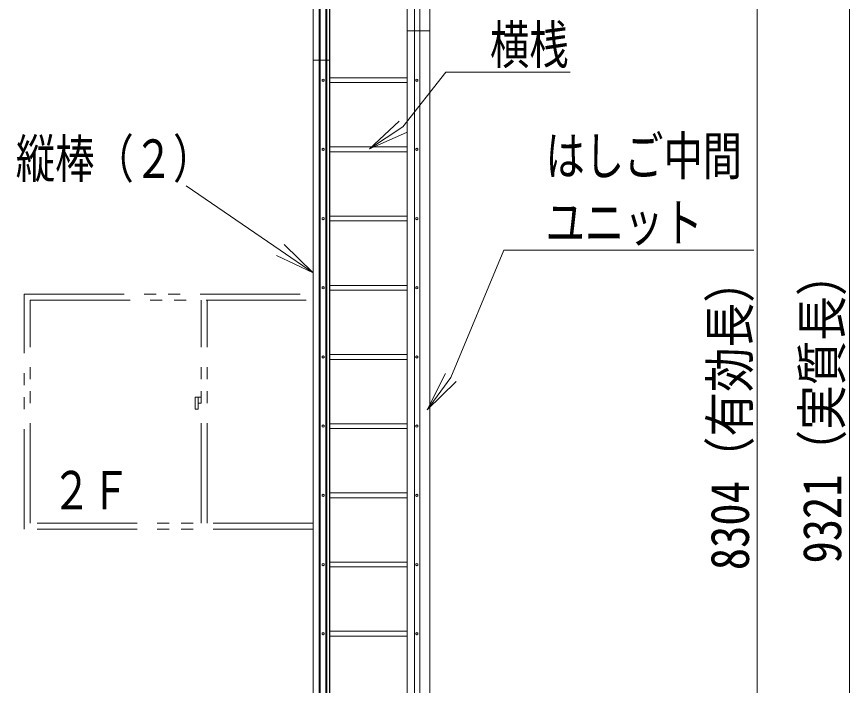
# Model space of a CAD drawing. Units: millimetres, scale not verified. Extents: x -20007 to 19993, y -13850 to 13850.
# Drawn here: x -14141 to -9978, y -4595 to -1252 of the extents above; entities that cross this region are included whole.
import ezdxf
from ezdxf.enums import TextEntityAlignment as Align

# ---------------------------------------------------------------- set-up
doc = ezdxf.new("R2010")
doc.units = ezdxf.units.MM
doc.header["$LTSCALE"] = 100
doc.linetypes.add('DOUBLE_CHAIN1', pattern=[8.8, 5, -1, 0.6, -0.6, 0.6, -1])
for name, color, linetype, lineweight in [('0-3_0', 7, 'Continuous', 9), ('0-9_TEXT', 7, 'Continuous', 9), ('0-D_Defpoints', 7, 'Continuous', 9), ('0-E_上部ユニット', 4, 'Continuous', 9), ('1-0_窓', 2, 'DOUBLE_CHAIN1', 9), ('1-1_中間ユニット', 6, 'Continuous', 9), ('1-5_SUNPO', 3, 'Continuous', 9)]:
    doc.layers.add(name, color=color, linetype=linetype, lineweight=lineweight)
doc.styles.add('ＭＳ ゴシック', font='')
doc.styles.get('ＭＳ ゴシック').set_extended_font_data('MS Gothic')

# ---------------------------------------------------------------- blocks, each defined once
blk = doc.blocks.new('Region153')
at = {"layer": '0-D_Defpoints'}
for p, q in [((-12613.7, -3296.3), (-12608.7, -3293.4)), ((-12613.7, -3302.1), (-12613.7, -3296.3)), ((-12608.7, -3305), (-12613.7, -3302.1)), ((-12608.7, -3293.4), (-12603.7, -3296.3)), ((-12603.7, -3302.1), (-12608.7, -3305)), ((-12603.7, -3296.3), (-12603.7, -3302.1))]:
    blk.add_line(p, q, dxfattribs=at)
blk = doc.blocks.new('Region154')
at = {"layer": '0-D_Defpoints'}
blk.add_circle((-12608.7, -3299.2), 5, dxfattribs=at)
blk = doc.blocks.new('Region155')
at = {"layer": '0-D_Defpoints'}
for p, q in [((-12613.7, -3988.3), (-12608.7, -3985.4)), ((-12613.7, -3994.1), (-12613.7, -3988.3)), ((-12608.7, -3997), (-12613.7, -3994.1)), ((-12608.7, -3985.4), (-12603.7, -3988.3)), ((-12603.7, -3994.1), (-12608.7, -3997)), ((-12603.7, -3988.3), (-12603.7, -3994.1))]:
    blk.add_line(p, q, dxfattribs=at)
blk = doc.blocks.new('Region156')
at = {"layer": '0-D_Defpoints'}
blk.add_circle((-12608.7, -3991.2), 5, dxfattribs=at)
blk = doc.blocks.new('Region157')
at = {"layer": '0-D_Defpoints'}
blk.add_circle((-12608.7, -3645.2), 5, dxfattribs=at)
blk = doc.blocks.new('Region158')
at = {"layer": '0-D_Defpoints'}
for p, q in [((-12613.7, -3642.3), (-12608.7, -3639.4)), ((-12613.7, -3648.1), (-12613.7, -3642.3)), ((-12608.7, -3651), (-12613.7, -3648.1)), ((-12608.7, -3639.4), (-12603.7, -3642.3)), ((-12603.7, -3648.1), (-12608.7, -3651)), ((-12603.7, -3642.3), (-12603.7, -3648.1))]:
    blk.add_line(p, q, dxfattribs=at)
blk = doc.blocks.new('Region159')
at = {"layer": '0-D_Defpoints'}
blk.add_circle((-12608.7, -4337.2), 5, dxfattribs=at)
blk = doc.blocks.new('Region160')
at = {"layer": '0-D_Defpoints'}
for p, q in [((-12613.7, -4334.3), (-12608.7, -4331.4)), ((-12613.7, -4340.1), (-12613.7, -4334.3)), ((-12608.7, -4343), (-12613.7, -4340.1)), ((-12608.7, -4331.4), (-12603.7, -4334.3)), ((-12603.7, -4340.1), (-12608.7, -4343)), ((-12603.7, -4334.3), (-12603.7, -4340.1))]:
    blk.add_line(p, q, dxfattribs=at)
blk = doc.blocks.new('Region161')
at = {"layer": '0-D_Defpoints'}
for p, q in [((-12145.7, -3296.3), (-12140.7, -3293.4)), ((-12145.7, -3302.1), (-12145.7, -3296.3)), ((-12140.7, -3305), (-12145.7, -3302.1)), ((-12140.7, -3293.4), (-12135.7, -3296.3)), ((-12135.7, -3302.1), (-12140.7, -3305)), ((-12135.7, -3296.3), (-12135.7, -3302.1))]:
    blk.add_line(p, q, dxfattribs=at)
blk = doc.blocks.new('Region162')
at = {"layer": '0-D_Defpoints'}
blk.add_circle((-12140.7, -3299.2), 5, dxfattribs=at)
blk = doc.blocks.new('Region163')
at = {"layer": '0-D_Defpoints'}
for p, q in [((-12145.7, -3988.3), (-12140.7, -3985.4)), ((-12145.7, -3994.1), (-12145.7, -3988.3)), ((-12140.7, -3997), (-12145.7, -3994.1)), ((-12140.7, -3985.4), (-12135.7, -3988.3)), ((-12135.7, -3994.1), (-12140.7, -3997)), ((-12135.7, -3988.3), (-12135.7, -3994.1))]:
    blk.add_line(p, q, dxfattribs=at)
blk = doc.blocks.new('Region164')
at = {"layer": '0-D_Defpoints'}
blk.add_circle((-12140.7, -3991.2), 5, dxfattribs=at)
blk = doc.blocks.new('Region165')
at = {"layer": '0-D_Defpoints'}
blk.add_circle((-12140.7, -3645.2), 5, dxfattribs=at)
blk = doc.blocks.new('Region166')
at = {"layer": '0-D_Defpoints'}
for p, q in [((-12145.7, -3642.3), (-12140.7, -3639.4)), ((-12145.7, -3648.1), (-12145.7, -3642.3)), ((-12140.7, -3651), (-12145.7, -3648.1)), ((-12140.7, -3639.4), (-12135.7, -3642.3)), ((-12135.7, -3648.1), (-12140.7, -3651)), ((-12135.7, -3642.3), (-12135.7, -3648.1))]:
    blk.add_line(p, q, dxfattribs=at)
blk = doc.blocks.new('Region167')
at = {"layer": '0-D_Defpoints'}
blk.add_circle((-12140.7, -4337.2), 5, dxfattribs=at)
blk = doc.blocks.new('Region168')
at = {"layer": '0-D_Defpoints'}
for p, q in [((-12145.7, -4334.3), (-12140.7, -4331.4)), ((-12145.7, -4340.1), (-12145.7, -4334.3)), ((-12140.7, -4343), (-12145.7, -4340.1)), ((-12140.7, -4331.4), (-12135.7, -4334.3)), ((-12135.7, -4340.1), (-12140.7, -4343)), ((-12135.7, -4334.3), (-12135.7, -4340.1))]:
    blk.add_line(p, q, dxfattribs=at)
blk = doc.blocks.new('Region169')
at = {"layer": '0-D_Defpoints'}
for p, q in [((-12613.7, -1912.3), (-12608.7, -1909.4)), ((-12613.7, -1918.1), (-12613.7, -1912.3)), ((-12608.7, -1909.4), (-12603.7, -1912.3)), ((-12603.7, -1912.3), (-12603.7, -1918.1)), ((-12608.7, -1921), (-12613.7, -1918.1)), ((-12603.7, -1918.1), (-12608.7, -1921))]:
    blk.add_line(p, q, dxfattribs=at)
blk = doc.blocks.new('Region170')
at = {"layer": '0-D_Defpoints'}
blk.add_circle((-12608.7, -1915.2), 5, dxfattribs=at)
blk = doc.blocks.new('Region171')
at = {"layer": '0-D_Defpoints'}
blk.add_circle((-12608.7, -2261.2), 5, dxfattribs=at)
blk = doc.blocks.new('Region172')
at = {"layer": '0-D_Defpoints'}
for p, q in [((-12613.7, -2258.3), (-12608.7, -2255.4)), ((-12613.7, -2264.1), (-12613.7, -2258.3)), ((-12608.7, -2267), (-12613.7, -2264.1)), ((-12608.7, -2255.4), (-12603.7, -2258.3)), ((-12603.7, -2264.1), (-12608.7, -2267)), ((-12603.7, -2258.3), (-12603.7, -2264.1))]:
    blk.add_line(p, q, dxfattribs=at)
blk = doc.blocks.new('Region173')
at = {"layer": '0-D_Defpoints'}
for p, q in [((-12613.7, -2604.3), (-12608.7, -2601.4)), ((-12613.7, -2610.1), (-12613.7, -2604.3)), ((-12608.7, -2613), (-12613.7, -2610.1)), ((-12608.7, -2601.4), (-12603.7, -2604.3)), ((-12603.7, -2610.1), (-12608.7, -2613)), ((-12603.7, -2604.3), (-12603.7, -2610.1))]:
    blk.add_line(p, q, dxfattribs=at)
blk = doc.blocks.new('Region174')
at = {"layer": '0-D_Defpoints'}
blk.add_circle((-12608.7, -2607.2), 5, dxfattribs=at)
blk = doc.blocks.new('Region175')
at = {"layer": '0-D_Defpoints'}
blk.add_circle((-12608.7, -2953.2), 5, dxfattribs=at)
blk = doc.blocks.new('Region176')
at = {"layer": '0-D_Defpoints'}
for p, q in [((-12613.7, -2950.3), (-12608.7, -2947.4)), ((-12613.7, -2956.1), (-12613.7, -2950.3)), ((-12608.7, -2947.4), (-12603.7, -2950.3)), ((-12603.7, -2950.3), (-12603.7, -2956.1)), ((-12608.7, -2959), (-12613.7, -2956.1)), ((-12603.7, -2956.1), (-12608.7, -2959))]:
    blk.add_line(p, q, dxfattribs=at)
blk = doc.blocks.new('Region177')
at = {"layer": '0-D_Defpoints'}
blk.add_circle((-12140.7, -1915.2), 5, dxfattribs=at)
blk = doc.blocks.new('Region178')
at = {"layer": '0-D_Defpoints'}
for p, q in [((-12145.7, -1912.3), (-12140.7, -1909.4)), ((-12145.7, -1918.1), (-12145.7, -1912.3)), ((-12140.7, -1909.4), (-12135.7, -1912.3)), ((-12135.7, -1912.3), (-12135.7, -1918.1)), ((-12140.7, -1921), (-12145.7, -1918.1)), ((-12135.7, -1918.1), (-12140.7, -1921))]:
    blk.add_line(p, q, dxfattribs=at)
blk = doc.blocks.new('Region179')
at = {"layer": '0-D_Defpoints'}
for p, q in [((-12145.7, -2258.3), (-12140.7, -2255.4)), ((-12145.7, -2264.1), (-12145.7, -2258.3)), ((-12140.7, -2267), (-12145.7, -2264.1)), ((-12140.7, -2255.4), (-12135.7, -2258.3)), ((-12135.7, -2264.1), (-12140.7, -2267)), ((-12135.7, -2258.3), (-12135.7, -2264.1))]:
    blk.add_line(p, q, dxfattribs=at)
blk = doc.blocks.new('Region180')
at = {"layer": '0-D_Defpoints'}
blk.add_circle((-12140.7, -2261.2), 5, dxfattribs=at)
blk = doc.blocks.new('Region181')
at = {"layer": '0-D_Defpoints'}
for p, q in [((-12145.7, -2604.3), (-12140.7, -2601.4)), ((-12145.7, -2610.1), (-12145.7, -2604.3)), ((-12140.7, -2613), (-12145.7, -2610.1)), ((-12140.7, -2601.4), (-12135.7, -2604.3)), ((-12135.7, -2610.1), (-12140.7, -2613)), ((-12135.7, -2604.3), (-12135.7, -2610.1))]:
    blk.add_line(p, q, dxfattribs=at)
blk = doc.blocks.new('Region182')
at = {"layer": '0-D_Defpoints'}
blk.add_circle((-12140.7, -2607.2), 5, dxfattribs=at)
blk = doc.blocks.new('Region183')
at = {"layer": '0-D_Defpoints'}
blk.add_circle((-12140.7, -2953.2), 5, dxfattribs=at)
blk = doc.blocks.new('Region184')
at = {"layer": '0-D_Defpoints'}
for p, q in [((-12145.7, -2950.3), (-12140.7, -2947.4)), ((-12145.7, -2956.1), (-12145.7, -2950.3)), ((-12140.7, -2947.4), (-12135.7, -2950.3)), ((-12135.7, -2950.3), (-12135.7, -2956.1)), ((-12140.7, -2959), (-12145.7, -2956.1)), ((-12135.7, -2956.1), (-12140.7, -2959))]:
    blk.add_line(p, q, dxfattribs=at)
blk = doc.blocks.new('Region185')
at = {"layer": '0-D_Defpoints'}
blk.add_circle((-12608.7, -1569.2), 5, dxfattribs=at)
blk = doc.blocks.new('Region186')
at = {"layer": '0-D_Defpoints'}
for p, q in [((-12613.7, -1566.3), (-12608.7, -1563.4)), ((-12613.7, -1572.1), (-12613.7, -1566.3)), ((-12608.7, -1575), (-12613.7, -1572.1)), ((-12608.7, -1563.4), (-12603.7, -1566.3)), ((-12603.7, -1572.1), (-12608.7, -1575)), ((-12603.7, -1566.3), (-12603.7, -1572.1))]:
    blk.add_line(p, q, dxfattribs=at)
blk = doc.blocks.new('Region187')
at = {"layer": '0-D_Defpoints'}
for p, q in [((-12145.7, -1566.3), (-12140.7, -1563.4)), ((-12145.7, -1572.1), (-12145.7, -1566.3)), ((-12140.7, -1575), (-12145.7, -1572.1)), ((-12140.7, -1563.4), (-12135.7, -1566.3)), ((-12135.7, -1572.1), (-12140.7, -1575)), ((-12135.7, -1566.3), (-12135.7, -1572.1))]:
    blk.add_line(p, q, dxfattribs=at)
blk = doc.blocks.new('Region188')
at = {"layer": '0-D_Defpoints'}
blk.add_circle((-12140.7, -1569.2), 5, dxfattribs=at)
blk = doc.blocks.new('_OPEN')
at = {"layer": '0-3_0', "color": 3}
blk.add_line((0, 0), (-100, 0), dxfattribs=at)
blk.add_lwpolyline([(-100, 16.67), (0, 0), (-100, -16.67)], dxfattribs=at)

msp = doc.modelspace()

# ---------------------------------------------------------------- linework, layer by layer
at = {"layer": '0-9_TEXT'}
msp.add_line((-13293.6, -2097.1), (-12823.8, -2418.9), dxfattribs=at)
for points in [[(-11373.9, -1529.8), (-11995, -1529.8), (-12210.1, -1802.3)], [(-10455.6, -2419), (-11706.6, -2419), (-11971.1, -3056.1)]]:
    msp.add_lwpolyline(points, dxfattribs=at)
at = {"layer": '0-E_上部ユニット'}
for p, q in [((-12076.5, -1323.2), (-12076.5, 2108.3)), ((-12188.5, 2061.2), (-12188.5, -1323.2)), ((-12153.2, -1323.2), (-12153.2, 2061.3)), ((-12125.7, -1323.2), (-12125.7, 2061.3)), ((-12658.7, 1644.8), (-12658.7, -1469.2)), ((-12577.9, 1644.8), (-12577.9, -1469.2)), ((-12576.4, 1644.8), (-12576.4, -1469.2)), ((-12628.7, 1597.8), (-12628.7, -1469.2)), ((-12623.7, 1597.8), (-12623.7, -1469.2)), ((-12596.2, 1597.8), (-12596.2, -1469.2)), ((-12591.2, 1597.8), (-12591.2, -1469.2)), ((-12076.5, -1323.2), (-12188.5, -1323.2)), ((-12076.5, -1323.2), (-12188.5, -1323.2))]:
    msp.add_line(p, q, dxfattribs=at)
msp.add_lwpolyline([(-12576.4, -1469.2), (-12658.7, -1469.2), (-12576.4, -1469.2)], dxfattribs=at)
at = {"layer": '1-0_窓'}
for p, q in [((-14103.3, -2639.2), (-12658.7, -2639.2)), ((-14103.3, -3814.2), (-14103.3, -2639.2)), ((-14073.3, -2669.2), (-12658.7, -2669.2)), ((-14073.3, -3784.2), (-14073.3, -2669.2)), ((-13218.3, -3784.2), (-13218.3, -2669.2)), ((-13188.3, -3784.2), (-13188.3, -2669.2)), ((-13248.3, -3214.2), (-13248.3, -3154.2)), ((-13248.3, -3154.2), (-13218.3, -3154.2)), ((-13233.3, -3214.2), (-13233.3, -3154.2)), ((-13233.3, -3184.2), (-13218.3, -3184.2)), ((-13248.3, -3214.2), (-13233.3, -3214.2)), ((-12658.7, -3784.2), (-14073.3, -3784.2)), ((-12658.7, -3814.2), (-14103.3, -3814.2))]:
    msp.add_line(p, q, dxfattribs=at)
at = {"layer": '1-1_中間ユニット'}
for p, q in [((-12188.5, -1323.2), (-12188.5, -4783.2)), ((-12076.5, -1323.2), (-12188.5, -1323.2)), ((-12076.5, -1323.2), (-12188.5, -1323.2)), ((-12076.5, -1323.2), (-12188.5, -1323.2)), ((-12076.5, -1323.2), (-12188.5, -1323.2)), ((-12153.2, -4783.2), (-12153.2, -1323.2)), ((-12125.7, -4783.2), (-12125.7, -1323.2)), ((-12076.5, -4783.2), (-12076.5, -1323.2)), ((-12658.7, -1469.2), (-12658.7, -4929.2)), ((-12628.7, -1469.2), (-12628.7, -4929.2)), ((-12623.7, -1469.2), (-12623.7, -4929.2)), ((-12596.2, -1469.2), (-12596.2, -4929.2)), ((-12591.2, -1469.2), (-12591.2, -4929.2)), ((-12577.9, -1469.2), (-12577.9, -4929.2)), ((-12576.4, -1469.2), (-12576.4, -4929.2)), ((-12576.4, -1557.2), (-12188.5, -1557.2)), ((-12576.4, -1581.2), (-12188.5, -1581.2)), ((-12576.4, -1903.2), (-12188.5, -1903.2)), ((-12576.4, -1927.2), (-12188.5, -1927.2)), ((-12576.4, -2249.2), (-12188.5, -2249.2)), ((-12576.4, -2273.2), (-12188.5, -2273.2)), ((-12576.4, -2595.2), (-12188.5, -2595.2)), ((-12576.4, -2619.2), (-12188.5, -2619.2)), ((-12576.4, -2941.2), (-12188.5, -2941.2)), ((-12576.4, -2965.2), (-12188.5, -2965.2)), ((-12576.4, -3287.2), (-12188.5, -3287.2)), ((-12576.4, -3311.2), (-12188.5, -3311.2)), ((-12576.4, -3633.2), (-12188.5, -3633.2)), ((-12576.4, -3657.2), (-12188.5, -3657.2)), ((-12576.4, -3979.2), (-12188.5, -3979.2)), ((-12576.4, -4003.2), (-12188.5, -4003.2)), ((-12576.4, -4325.2), (-12188.5, -4325.2)), ((-12576.4, -4349.2), (-12188.5, -4349.2))]:
    msp.add_line(p, q, dxfattribs=at)
for points in [[(-12658.7, -1469.2), (-12576.4, -1469.2), (-12658.7, -1469.2)], [(-12576.4, -1469.2), (-12658.7, -1469.2), (-12576.4, -1469.2)]]:
    msp.add_lwpolyline(points, dxfattribs=at)
at = {"layer": '1-5_SUNPO'}
for p, q in [((-9978.4, -7714.2), (-9978.4, 1206.8)), ((-10439.5, -7239.2), (-10439.5, 664.8))]:
    msp.add_line(p, q, dxfattribs=at)

# ---------------------------------------------------------------- block references
at = {"layer": '0-9_TEXT', "xscale": 2, "yscale": 2}
for p, rotation in [((-12377.3, -1912.1), 213.28636), ((-12658.7, -2531.9), 325.59113), ((-12088.9, -3217.7), 233.90613)]:
    msp.add_blockref('_OPEN', p, dxfattribs=dict(at, rotation=rotation))
at = {"layer": '0-D_Defpoints'}
for name in ['Region186', 'Region185', 'Region187', 'Region188', 'Region169', 'Region170', 'Region178', 'Region177', 'Region172', 'Region171', 'Region179', 'Region180', 'Region173', 'Region174', 'Region181', 'Region182', 'Region176', 'Region175', 'Region184', 'Region183', 'Region153', 'Region154', 'Region161', 'Region162', 'Region158', 'Region157', 'Region166', 'Region165', 'Region155', 'Region156', 'Region163', 'Region164', 'Region160', 'Region159', 'Region168', 'Region167']:
    msp.add_blockref(name, (0, 0), dxfattribs=at)

# ---------------------------------------------------------------- texts
at = {"layer": '0-9_TEXT', "style": 'ＭＳ ゴシック', "width": 0.75}
for s, p in [('横桟', (-11775, -1545.6)), ('はしご中間', (-11497.3, -2101.4)), ('縦棒（２）', (-14145.6, -2115.3)), ('ユニット', (-11497.3, -2434.7)), ('２Ｆ', (-13965.8, -3773))]:
    msp.add_text(s, height=192.1, dxfattribs=at).set_placement(p, align=Align.BOTTOM_LEFT)
at = {"layer": '1-5_SUNPO', "color": 7, "style": 'ＭＳ ゴシック', "width": 0.85}
for s, p in [('9321（実質長）', (-9961.4, -3985.9)), ('8304（有効長）', (-10422.5, -4019.4))]:
    msp.add_text(s, height=192.4, rotation=90, dxfattribs=at).set_placement(p, align=Align.BOTTOM_LEFT)

doc.saveas('drawing.dxf')
